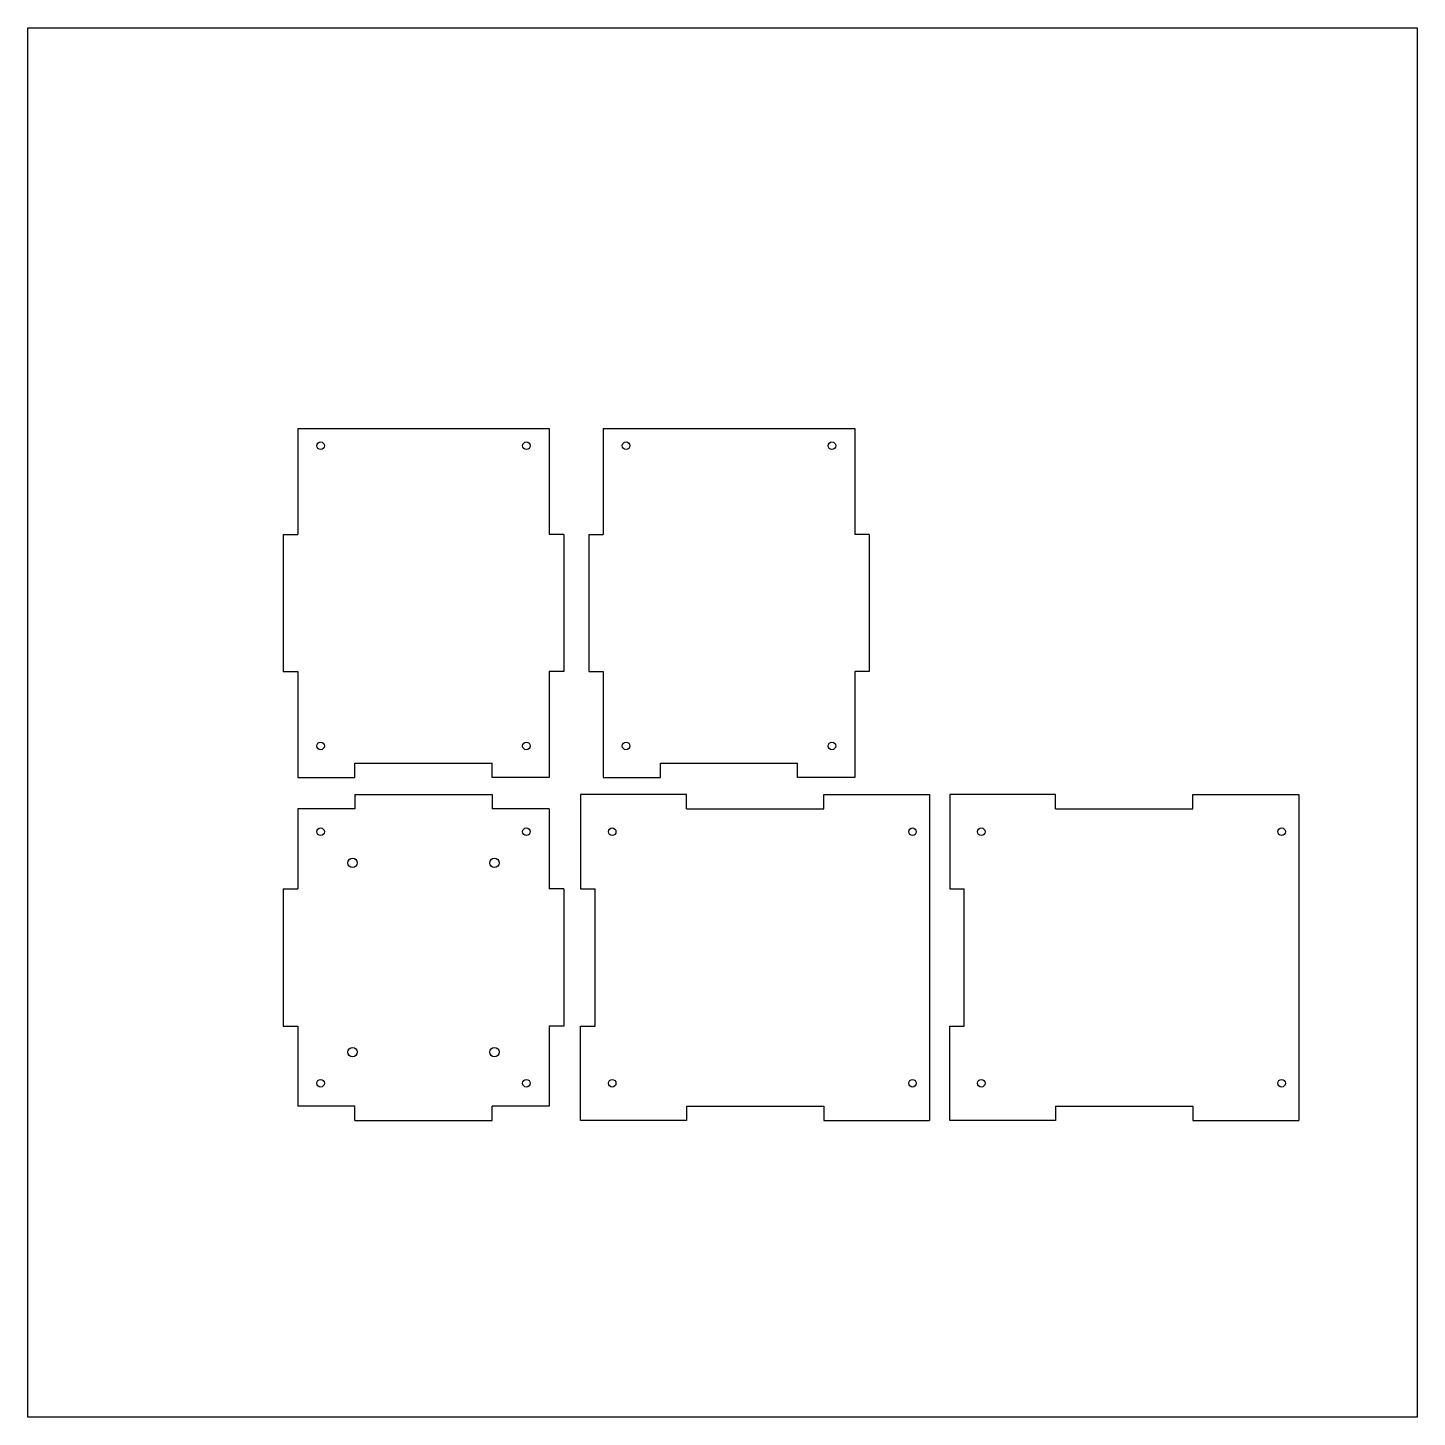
# Model space of a CAD drawing. Header units: millimetres. Extents: x 10 to 617, y 4 to 611.
import ezdxf

# ---------------------------------------------------------------- set-up
doc = ezdxf.new("R2010")
doc.units = ezdxf.units.MM
doc.header["$MEASUREMENT"] = 0

msp = doc.modelspace()

# ---------------------------------------------------------------- linework, layer by layer
for p, q in [((9.56, 3.7), (9.56, 611.2)), ((9.56, 611.2), (617.06, 611.2)), ((617.06, 611.2), (617.06, 3.7)), ((127.58, 435.99), (127.58, 389.69)), ((127.58, 435.99), (237.58, 435.99)), ((237.58, 435.99), (237.58, 389.69)), ((261.16, 435.99), (261.16, 389.69)), ((261.16, 435.99), (371.16, 435.99)), ((371.16, 435.99), (371.16, 389.69)), ((121.28, 389.69), (127.58, 389.69)), ((121.28, 389.69), (121.28, 329.69)), ((243.88, 389.69), (237.58, 389.69)), ((243.88, 389.69), (243.88, 329.69)), ((254.86, 389.69), (261.16, 389.69)), ((254.86, 389.69), (254.86, 329.69)), ((377.46, 389.69), (371.16, 389.69)), ((377.46, 389.69), (377.46, 329.69)), ((121.28, 329.69), (127.58, 329.69)), ((127.58, 329.69), (127.58, 283.39)), ((243.88, 329.69), (237.58, 329.69)), ((237.58, 329.69), (237.58, 283.39)), ((254.86, 329.69), (261.16, 329.69)), ((261.16, 329.69), (261.16, 283.39)), ((377.46, 329.69), (371.16, 329.69)), ((371.16, 329.69), (371.16, 283.39)), ((152.58, 283.39), (152.58, 289.69)), ((152.58, 289.69), (212.58, 289.69)), ((212.58, 283.39), (212.58, 289.69)), ((286.16, 283.39), (286.16, 289.69)), ((286.16, 289.69), (346.16, 289.69)), ((346.16, 283.39), (346.16, 289.69)), ((127.58, 283.39), (152.58, 283.39)), ((237.58, 283.39), (212.58, 283.39)), ((261.16, 283.39), (286.16, 283.39)), ((371.16, 283.39), (346.16, 283.39)), ((152.58, 275.99), (152.58, 269.69)), ((152.58, 275.99), (212.58, 275.99)), ((212.58, 275.99), (212.58, 269.69)), ((251.28, 275.99), (251.28, 234.69)), ((297.58, 275.99), (251.28, 275.99)), ((297.58, 269.69), (297.58, 275.99)), ((357.58, 269.69), (357.58, 275.99)), ((357.58, 275.99), (403.88, 275.99)), ((403.88, 275.99), (403.88, 133.39)), ((412.67, 275.99), (412.67, 234.69)), ((458.97, 275.99), (412.67, 275.99)), ((458.97, 269.69), (458.97, 275.99)), ((518.97, 269.69), (518.97, 275.99)), ((518.97, 275.99), (565.27, 275.99)), ((565.27, 275.99), (565.27, 133.39)), ((127.58, 269.69), (127.58, 234.69)), ((152.58, 269.69), (127.58, 269.69)), ((237.58, 269.69), (212.58, 269.69)), ((237.58, 269.69), (237.58, 234.69)), ((297.58, 269.69), (357.58, 269.69)), ((458.97, 269.69), (518.97, 269.69)), ((121.28, 234.69), (127.58, 234.69)), ((121.28, 234.69), (121.28, 174.69)), ((243.88, 234.69), (237.58, 234.69)), ((243.88, 234.69), (243.88, 174.69)), ((251.28, 234.69), (257.58, 234.69)), ((257.58, 174.69), (257.58, 234.69)), ((412.67, 234.69), (418.97, 234.69)), ((418.97, 174.69), (418.97, 234.69)), ((121.28, 174.69), (127.58, 174.69)), ((127.58, 174.69), (127.58, 139.69)), ((237.58, 174.69), (237.58, 139.69)), ((243.88, 174.69), (237.58, 174.69)), ((251.28, 174.69), (257.58, 174.69)), ((251.28, 133.39), (251.28, 174.69)), ((412.67, 174.69), (418.97, 174.69)), ((412.67, 133.39), (412.67, 174.69)), ((152.58, 139.69), (127.58, 139.69)), ((152.58, 133.39), (152.58, 139.69)), ((237.58, 139.69), (212.58, 139.69)), ((212.58, 133.39), (212.58, 139.69)), ((297.58, 139.69), (297.58, 133.39)), ((297.58, 139.69), (357.58, 139.69)), ((357.58, 139.69), (357.58, 133.39)), ((458.97, 139.69), (458.97, 133.39)), ((458.97, 139.69), (518.97, 139.69)), ((518.97, 139.69), (518.97, 133.39)), ((152.58, 133.39), (212.58, 133.39)), ((297.58, 133.39), (251.28, 133.39)), ((357.58, 133.39), (403.88, 133.39)), ((458.97, 133.39), (412.67, 133.39)), ((518.97, 133.39), (565.27, 133.39)), ((617.06, 3.7), (9.56, 3.7))]:
    msp.add_line(p, q)
for centre, radius in [((137.58, 428.49), 1.65), ((227.58, 428.49), 1.65), ((271.16, 428.49), 1.65), ((361.16, 428.49), 1.65), ((137.58, 297.19), 1.65), ((227.58, 297.19), 1.65), ((271.16, 297.19), 1.65), ((361.16, 297.19), 1.65), ((137.58, 259.69), 1.65), ((227.58, 259.69), 1.65), ((265.08, 259.69), 1.65), ((396.38, 259.69), 1.65), ((426.47, 259.69), 1.65), ((557.77, 259.69), 1.65), ((151.58, 246.04), 2.05), ((213.58, 246.04), 2.05), ((151.58, 163.34), 2.05), ((213.58, 163.34), 2.05), ((137.58, 149.69), 1.65), ((227.58, 149.69), 1.65), ((265.08, 149.69), 1.65), ((396.38, 149.69), 1.65), ((426.47, 149.69), 1.65), ((557.77, 149.69), 1.65)]:
    msp.add_circle(centre, radius)

doc.saveas('drawing.dxf')
